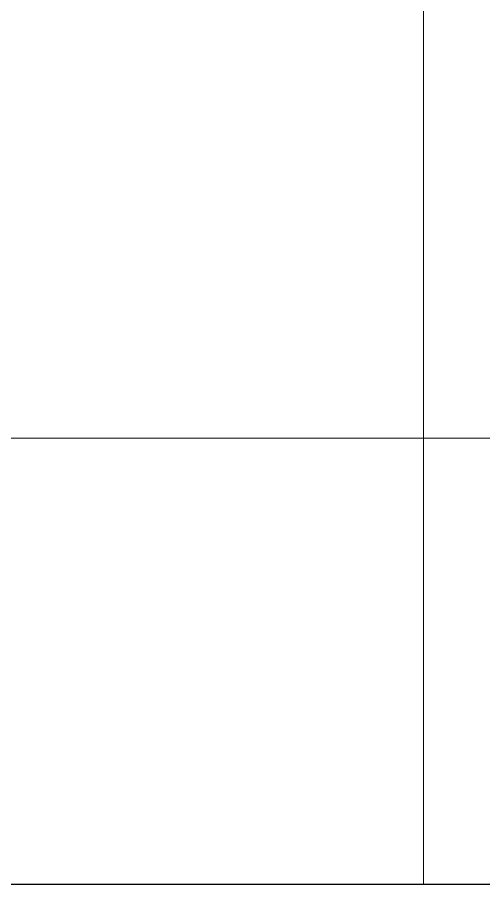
# Model space of a CAD drawing. Header units: millimetres. Extents: x 6786 to 7380, y -302 to 118.
# Drawn here: x 7220.13 to 7225.88, y -291.98 to -281.3 of the extents above; entities that cross this region are included whole.
import ezdxf

# ---------------------------------------------------------------- set-up
doc = ezdxf.new("R2010")
doc.units = ezdxf.units.MM
doc.linetypes.add('XKITLINE00', pattern=[0])

msp = doc.modelspace()

# ---------------------------------------------------------------- linework, layer by layer
at = {"color": 1, "linetype": 'XKITLINE00', "lineweight": 0}
for p, q in [((7225.143, -265.005), (7225.143, -291.984)), ((7260.343, -286.484), (7189.843, -286.484))]:
    msp.add_line(p, q, dxfattribs=at)
at = {"color": 0, "linetype": 'XKITLINE00'}
msp.add_line((7369.843, -291.984), (6810.843, -291.984), dxfattribs=at)
at = {"color": 0, "linetype": 'XKITLINE00', "lineweight": 0}
for p, q in [((7189.843, -291.984), (7369.843, -291.984)), ((7369.843, -291.984), (7189.843, -291.984)), ((7260.343, -291.984), (7189.843, -291.984))]:
    msp.add_line(p, q, dxfattribs=at)

doc.saveas('drawing.dxf')
